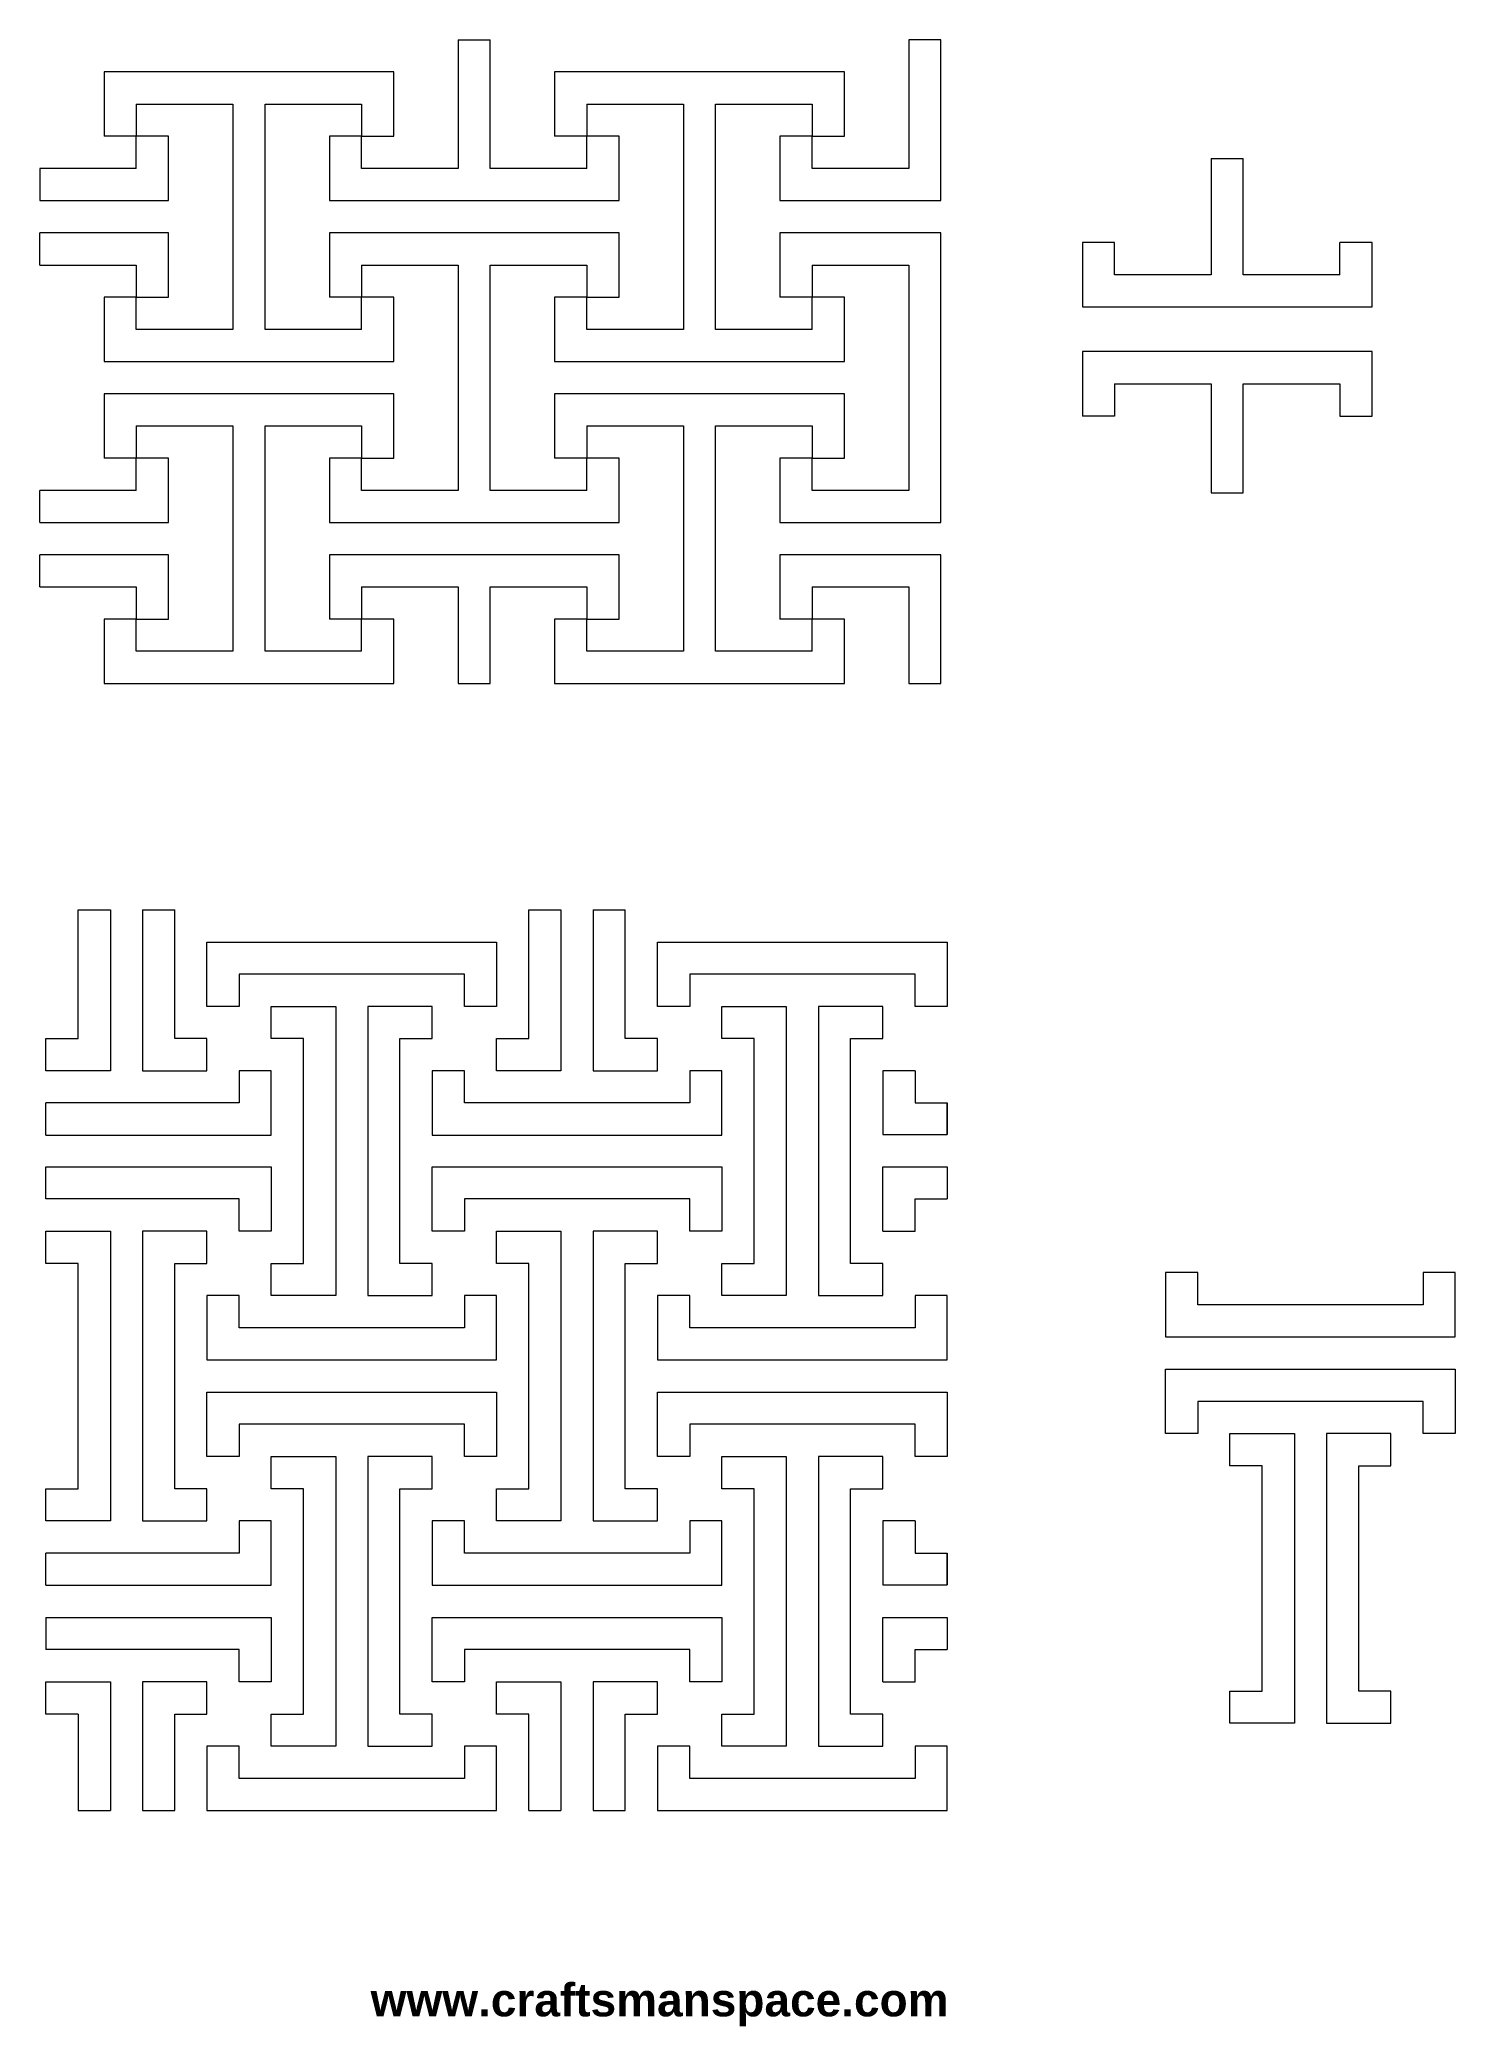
# Model space of a CAD drawing. Header units: millimetres. Extents: x -99 to 73, y -18 to 224.
import ezdxf

# ---------------------------------------------------------------- set-up
doc = ezdxf.new("R2010")
doc.units = ezdxf.units.MM
doc.header["$MEASUREMENT"] = 0
doc.layers.add('Layer 1', color=7, linetype='Continuous')

msp = doc.modelspace()

# ---------------------------------------------------------------- linework, layer by layer
at = {"layer": 'Layer 1', "lineweight": 9}
for points in [[(-48.51, 223.68), (-48.51, 223.68), (-48.51, 208.04), (-48.51, 208.04)], [(-48.51, 223.68), (-48.51, 223.68), (-44.6, 223.68), (-44.6, 223.68)], [(-44.6, 208.04), (-44.6, 208.04), (-44.6, 223.68), (-44.6, 223.68)], [(6.21, 223.68), (6.21, 223.68), (6.21, 208.04), (6.21, 208.04)], [(10.12, 223.68), (10.12, 223.68), (6.21, 223.68), (6.21, 223.68)], [(10.12, 204.14), (10.12, 204.14), (10.12, 223.68), (10.12, 223.68)], [(-91.5, 219.77), (-91.5, 219.77), (-91.5, 211.95), (-91.5, 211.95)], [(-56.33, 219.77), (-56.33, 219.77), (-91.5, 219.77), (-91.5, 219.77)], [(-56.33, 211.95), (-56.33, 211.95), (-56.33, 219.77), (-56.33, 219.77)], [(-36.79, 219.77), (-36.79, 219.77), (-36.79, 211.95), (-36.79, 211.95)], [(-1.61, 219.77), (-1.61, 219.77), (-36.79, 219.77), (-36.79, 219.77)], [(-1.61, 211.95), (-1.61, 211.95), (-1.61, 219.77), (-1.61, 219.77)], [(-87.59, 215.86), (-87.59, 215.86), (-75.87, 215.86), (-75.87, 215.86)], [(-87.59, 215.86), (-87.59, 215.86), (-87.59, 211.95), (-87.59, 211.95)], [(-75.87, 215.86), (-75.87, 215.86), (-75.87, 188.5), (-75.87, 188.5)], [(-71.96, 188.5), (-71.96, 188.5), (-71.96, 215.86), (-71.96, 215.86)], [(-71.96, 215.86), (-71.96, 215.86), (-60.24, 215.86), (-60.24, 215.86)], [(-60.24, 215.86), (-60.24, 215.86), (-60.24, 211.95), (-60.24, 211.95)], [(-32.88, 215.86), (-32.88, 215.86), (-21.15, 215.86), (-21.15, 215.86)], [(-32.88, 215.86), (-32.88, 215.86), (-32.88, 211.95), (-32.88, 211.95)], [(-21.15, 215.86), (-21.15, 215.86), (-21.15, 188.5), (-21.15, 188.5)], [(-17.24, 188.5), (-17.24, 188.5), (-17.24, 215.86), (-17.24, 215.86)], [(-17.24, 215.86), (-17.24, 215.86), (-5.52, 215.86), (-5.52, 215.86)], [(-5.52, 215.86), (-5.52, 215.86), (-5.52, 211.95), (-5.52, 211.95)], [(-87.59, 211.95), (-87.59, 211.95), (-91.5, 211.95), (-91.5, 211.95)], [(-87.59, 208.04), (-87.59, 208.04), (-87.59, 211.95), (-87.59, 211.95)], [(-83.69, 211.95), (-83.69, 211.95), (-87.59, 211.95), (-87.59, 211.95)], [(-83.69, 204.14), (-83.69, 204.14), (-83.69, 211.95), (-83.69, 211.95)], [(-64.14, 211.95), (-64.14, 211.95), (-64.14, 204.14), (-64.14, 204.14)], [(-60.24, 211.95), (-60.24, 211.95), (-64.14, 211.95), (-64.14, 211.95)], [(-60.24, 211.95), (-60.24, 211.95), (-56.33, 211.95), (-56.33, 211.95)], [(-60.24, 208.04), (-60.24, 208.04), (-60.24, 211.95), (-60.24, 211.95)], [(-32.88, 211.95), (-32.88, 211.95), (-36.79, 211.95), (-36.79, 211.95)], [(-32.88, 208.04), (-32.88, 208.04), (-32.88, 211.95), (-32.88, 211.95)], [(-28.97, 211.95), (-28.97, 211.95), (-32.88, 211.95), (-32.88, 211.95)], [(-28.97, 204.14), (-28.97, 204.14), (-28.97, 211.95), (-28.97, 211.95)], [(-28.97, 211.95), (-28.97, 211.95), (-28.97, 211.95), (-28.97, 211.95)], [(-9.43, 211.95), (-9.43, 211.95), (-9.43, 204.14), (-9.43, 204.14)], [(-5.52, 211.95), (-5.52, 211.95), (-9.43, 211.95), (-9.43, 211.95)], [(-5.52, 211.95), (-5.52, 211.95), (-1.61, 211.95), (-1.61, 211.95)], [(-5.52, 208.04), (-5.52, 208.04), (-5.52, 211.95), (-5.52, 211.95)], [(-87.59, 208.04), (-87.59, 208.04), (-99.32, 208.04), (-99.32, 208.04)], [(-99.32, 208.04), (-99.32, 208.04), (-99.32, 204.14), (-99.32, 204.14)], [(-48.51, 208.04), (-48.51, 208.04), (-60.24, 208.04), (-60.24, 208.04)], [(-32.88, 208.04), (-32.88, 208.04), (-44.6, 208.04), (-44.6, 208.04)], [(6.21, 208.04), (6.21, 208.04), (-5.52, 208.04), (-5.52, 208.04)], [(42.93, 209.26), (42.93, 209.26), (46.84, 209.26), (46.84, 209.26)], [(42.93, 209.26), (42.93, 209.26), (42.93, 195.15), (42.93, 195.15)], [(46.84, 195.15), (46.84, 195.15), (46.84, 209.26), (46.84, 209.26)], [(-99.32, 204.14), (-99.32, 204.14), (-83.69, 204.14), (-83.69, 204.14)], [(-64.14, 204.14), (-64.14, 204.14), (-28.97, 204.14), (-28.97, 204.14)], [(-9.43, 204.14), (-9.43, 204.14), (10.12, 204.14), (10.12, 204.14)], [(-83.69, 200.23), (-83.69, 200.23), (-99.32, 200.23), (-99.32, 200.23)], [(-99.32, 196.32), (-99.32, 196.32), (-99.32, 200.23), (-99.32, 200.23)], [(-83.69, 192.41), (-83.69, 192.41), (-83.69, 200.23), (-83.69, 200.23)], [(-64.14, 200.23), (-64.14, 200.23), (-64.14, 192.41), (-64.14, 192.41)], [(-28.97, 200.23), (-28.97, 200.23), (-64.14, 200.23), (-64.14, 200.23)], [(-28.97, 192.41), (-28.97, 192.41), (-28.97, 200.23), (-28.97, 200.23)], [(-9.43, 200.23), (-9.43, 200.23), (-9.43, 192.41), (-9.43, 192.41)], [(10.12, 200.23), (10.12, 200.23), (-9.43, 200.23), (-9.43, 200.23)], [(10.12, 165.05), (10.12, 165.05), (10.12, 200.23), (10.12, 200.23)], [(27.3, 199.06), (27.3, 199.06), (27.3, 191.24), (27.3, 191.24)], [(31.21, 199.06), (31.21, 199.06), (27.3, 199.06), (27.3, 199.06)], [(31.21, 195.15), (31.21, 195.15), (31.21, 199.06), (31.21, 199.06)], [(58.57, 195.15), (58.57, 195.15), (58.57, 199.06), (58.57, 199.06)], [(62.48, 199.06), (62.48, 199.06), (58.57, 199.06), (58.57, 199.06)], [(62.48, 191.24), (62.48, 191.24), (62.48, 199.06), (62.48, 199.06)], [(62.48, 199.06), (62.48, 199.06), (62.48, 199.06), (62.48, 199.06)], [(-99.32, 196.32), (-99.32, 196.32), (-87.59, 196.32), (-87.59, 196.32)], [(-87.59, 196.32), (-87.59, 196.32), (-87.59, 192.41), (-87.59, 192.41)], [(-60.24, 196.32), (-60.24, 196.32), (-48.51, 196.32), (-48.51, 196.32)], [(-60.24, 196.32), (-60.24, 196.32), (-60.24, 192.41), (-60.24, 192.41)], [(-48.51, 196.32), (-48.51, 196.32), (-48.51, 168.96), (-48.51, 168.96)], [(-44.6, 168.96), (-44.6, 168.96), (-44.6, 196.32), (-44.6, 196.32)], [(-44.6, 196.32), (-44.6, 196.32), (-32.88, 196.32), (-32.88, 196.32)], [(-32.88, 196.32), (-32.88, 196.32), (-32.88, 192.41), (-32.88, 192.41)], [(-5.52, 196.32), (-5.52, 196.32), (6.21, 196.32), (6.21, 196.32)], [(-5.52, 196.32), (-5.52, 196.32), (-5.52, 192.41), (-5.52, 192.41)], [(6.21, 196.32), (6.21, 196.32), (6.21, 168.96), (6.21, 168.96)], [(42.93, 195.15), (42.93, 195.15), (31.21, 195.15), (31.21, 195.15)], [(58.57, 195.15), (58.57, 195.15), (46.84, 195.15), (46.84, 195.15)], [(-91.5, 192.41), (-91.5, 192.41), (-91.5, 184.59), (-91.5, 184.59)], [(-87.59, 192.41), (-87.59, 192.41), (-91.5, 192.41), (-91.5, 192.41)], [(-87.59, 188.5), (-87.59, 188.5), (-87.59, 192.41), (-87.59, 192.41)], [(-87.59, 192.41), (-87.59, 192.41), (-83.69, 192.41), (-83.69, 192.41)], [(-60.24, 192.41), (-60.24, 192.41), (-64.14, 192.41), (-64.14, 192.41)], [(-60.24, 188.5), (-60.24, 188.5), (-60.24, 192.41), (-60.24, 192.41)], [(-56.33, 192.41), (-56.33, 192.41), (-60.24, 192.41), (-60.24, 192.41)], [(-56.33, 184.59), (-56.33, 184.59), (-56.33, 192.41), (-56.33, 192.41)], [(-36.79, 192.41), (-36.79, 192.41), (-36.79, 184.59), (-36.79, 184.59)], [(-32.88, 192.41), (-32.88, 192.41), (-36.79, 192.41), (-36.79, 192.41)], [(-32.88, 192.41), (-32.88, 192.41), (-28.97, 192.41), (-28.97, 192.41)], [(-32.88, 188.5), (-32.88, 188.5), (-32.88, 192.41), (-32.88, 192.41)], [(-5.52, 192.41), (-5.52, 192.41), (-9.43, 192.41), (-9.43, 192.41)], [(-5.52, 188.5), (-5.52, 188.5), (-5.52, 192.41), (-5.52, 192.41)], [(-1.61, 192.41), (-1.61, 192.41), (-5.52, 192.41), (-5.52, 192.41)], [(-1.61, 184.59), (-1.61, 184.59), (-1.61, 192.41), (-1.61, 192.41)], [(-1.61, 192.41), (-1.61, 192.41), (-1.61, 192.41), (-1.61, 192.41)], [(27.3, 191.24), (27.3, 191.24), (62.48, 191.24), (62.48, 191.24)], [(-75.87, 188.5), (-75.87, 188.5), (-87.59, 188.5), (-87.59, 188.5)], [(-60.24, 188.5), (-60.24, 188.5), (-71.96, 188.5), (-71.96, 188.5)], [(-21.15, 188.5), (-21.15, 188.5), (-32.88, 188.5), (-32.88, 188.5)], [(-5.52, 188.5), (-5.52, 188.5), (-17.24, 188.5), (-17.24, 188.5)], [(27.3, 185.81), (27.3, 185.81), (27.3, 177.99), (27.3, 177.99)], [(62.48, 185.81), (62.48, 185.81), (27.3, 185.81), (27.3, 185.81)], [(62.48, 177.99), (62.48, 177.99), (62.48, 185.81), (62.48, 185.81)], [(-91.5, 184.59), (-91.5, 184.59), (-56.33, 184.59), (-56.33, 184.59)], [(-36.79, 184.59), (-36.79, 184.59), (-1.61, 184.59), (-1.61, 184.59)], [(31.21, 181.9), (31.21, 181.9), (42.93, 181.9), (42.93, 181.9)], [(31.21, 181.9), (31.21, 181.9), (31.21, 177.99), (31.21, 177.99)], [(42.93, 181.9), (42.93, 181.9), (42.93, 168.65), (42.93, 168.65)], [(46.84, 181.9), (46.84, 181.9), (58.57, 181.9), (58.57, 181.9)], [(46.84, 168.65), (46.84, 168.65), (46.84, 181.9), (46.84, 181.9)], [(58.57, 181.9), (58.57, 181.9), (58.57, 177.99), (58.57, 177.99)], [(-91.5, 180.68), (-91.5, 180.68), (-91.5, 172.87), (-91.5, 172.87)], [(-56.33, 180.68), (-56.33, 180.68), (-91.5, 180.68), (-91.5, 180.68)], [(-56.33, 172.87), (-56.33, 172.87), (-56.33, 180.68), (-56.33, 180.68)], [(-36.79, 180.68), (-36.79, 180.68), (-36.79, 172.87), (-36.79, 172.87)], [(-1.61, 180.68), (-1.61, 180.68), (-36.79, 180.68), (-36.79, 180.68)], [(-1.61, 172.87), (-1.61, 172.87), (-1.61, 180.68), (-1.61, 180.68)], [(-87.59, 176.78), (-87.59, 176.78), (-75.87, 176.78), (-75.87, 176.78)], [(-87.59, 176.78), (-87.59, 176.78), (-87.59, 172.87), (-87.59, 172.87)], [(-75.87, 176.78), (-75.87, 176.78), (-75.87, 149.42), (-75.87, 149.42)], [(-71.96, 149.42), (-71.96, 149.42), (-71.96, 176.78), (-71.96, 176.78)], [(-71.96, 176.78), (-71.96, 176.78), (-60.24, 176.78), (-60.24, 176.78)], [(-60.24, 176.78), (-60.24, 176.78), (-60.24, 172.87), (-60.24, 172.87)], [(-32.88, 176.78), (-32.88, 176.78), (-21.15, 176.78), (-21.15, 176.78)], [(-32.88, 176.78), (-32.88, 176.78), (-32.88, 172.87), (-32.88, 172.87)], [(-21.15, 176.78), (-21.15, 176.78), (-21.15, 149.42), (-21.15, 149.42)], [(-17.24, 149.42), (-17.24, 149.42), (-17.24, 176.78), (-17.24, 176.78)], [(-17.24, 176.78), (-17.24, 176.78), (-5.52, 176.78), (-5.52, 176.78)], [(-5.52, 176.78), (-5.52, 176.78), (-5.52, 172.87), (-5.52, 172.87)], [(31.21, 177.99), (31.21, 177.99), (27.3, 177.99), (27.3, 177.99)], [(58.57, 177.99), (58.57, 177.99), (62.48, 177.99), (62.48, 177.99)], [(-87.59, 172.87), (-87.59, 172.87), (-91.5, 172.87), (-91.5, 172.87)], [(-87.59, 168.96), (-87.59, 168.96), (-87.59, 172.87), (-87.59, 172.87)], [(-83.69, 172.87), (-83.69, 172.87), (-87.59, 172.87), (-87.59, 172.87)], [(-83.69, 165.05), (-83.69, 165.05), (-83.69, 172.87), (-83.69, 172.87)], [(-64.14, 172.87), (-64.14, 172.87), (-64.14, 165.05), (-64.14, 165.05)], [(-60.24, 172.87), (-60.24, 172.87), (-64.14, 172.87), (-64.14, 172.87)], [(-60.24, 168.96), (-60.24, 168.96), (-60.24, 172.87), (-60.24, 172.87)], [(-60.24, 172.87), (-60.24, 172.87), (-56.33, 172.87), (-56.33, 172.87)], [(-32.88, 172.87), (-32.88, 172.87), (-36.79, 172.87), (-36.79, 172.87)], [(-32.88, 168.96), (-32.88, 168.96), (-32.88, 172.87), (-32.88, 172.87)], [(-28.97, 172.87), (-28.97, 172.87), (-32.88, 172.87), (-32.88, 172.87)], [(-28.97, 165.05), (-28.97, 165.05), (-28.97, 172.87), (-28.97, 172.87)], [(-28.97, 172.87), (-28.97, 172.87), (-28.97, 172.87), (-28.97, 172.87)], [(-9.43, 172.87), (-9.43, 172.87), (-9.43, 165.05), (-9.43, 165.05)], [(-5.52, 172.87), (-5.52, 172.87), (-9.43, 172.87), (-9.43, 172.87)], [(-5.52, 172.87), (-5.52, 172.87), (-1.61, 172.87), (-1.61, 172.87)], [(-5.52, 168.96), (-5.52, 168.96), (-5.52, 172.87), (-5.52, 172.87)], [(-87.59, 168.96), (-87.59, 168.96), (-99.32, 168.96), (-99.32, 168.96)], [(-99.32, 165.05), (-99.32, 165.05), (-99.32, 168.96), (-99.32, 168.96)], [(-48.51, 168.96), (-48.51, 168.96), (-60.24, 168.96), (-60.24, 168.96)], [(-32.88, 168.96), (-32.88, 168.96), (-44.6, 168.96), (-44.6, 168.96)], [(6.21, 168.96), (6.21, 168.96), (-5.52, 168.96), (-5.52, 168.96)], [(42.93, 168.65), (42.93, 168.65), (46.84, 168.65), (46.84, 168.65)], [(-99.32, 165.05), (-99.32, 165.05), (-83.69, 165.05), (-83.69, 165.05)], [(-64.14, 165.05), (-64.14, 165.05), (-28.97, 165.05), (-28.97, 165.05)], [(-9.43, 165.05), (-9.43, 165.05), (10.12, 165.05), (10.12, 165.05)], [(-83.69, 161.14), (-83.69, 161.14), (-99.32, 161.14), (-99.32, 161.14)], [(-99.32, 157.23), (-99.32, 157.23), (-99.32, 161.14), (-99.32, 161.14)], [(-83.69, 153.33), (-83.69, 153.33), (-83.69, 161.14), (-83.69, 161.14)], [(-64.14, 161.14), (-64.14, 161.14), (-64.14, 153.33), (-64.14, 153.33)], [(-28.97, 161.14), (-28.97, 161.14), (-64.14, 161.14), (-64.14, 161.14)], [(-28.97, 153.33), (-28.97, 153.33), (-28.97, 161.14), (-28.97, 161.14)], [(-9.43, 161.14), (-9.43, 161.14), (-9.43, 153.33), (-9.43, 153.33)], [(10.12, 161.14), (10.12, 161.14), (-9.43, 161.14), (-9.43, 161.14)], [(10.12, 145.51), (10.12, 145.51), (10.12, 161.14), (10.12, 161.14)], [(-99.32, 157.23), (-99.32, 157.23), (-87.59, 157.23), (-87.59, 157.23)], [(-87.59, 157.23), (-87.59, 157.23), (-87.59, 153.33), (-87.59, 153.33)], [(-60.24, 157.23), (-60.24, 157.23), (-48.51, 157.23), (-48.51, 157.23)], [(-60.24, 157.23), (-60.24, 157.23), (-60.24, 153.33), (-60.24, 153.33)], [(-48.51, 157.23), (-48.51, 157.23), (-48.51, 145.51), (-48.51, 145.51)], [(-44.6, 145.51), (-44.6, 145.51), (-44.6, 157.23), (-44.6, 157.23)], [(-44.6, 157.23), (-44.6, 157.23), (-32.88, 157.23), (-32.88, 157.23)], [(-32.88, 157.23), (-32.88, 157.23), (-32.88, 153.33), (-32.88, 153.33)], [(-5.52, 157.23), (-5.52, 157.23), (6.21, 157.23), (6.21, 157.23)], [(-5.52, 157.23), (-5.52, 157.23), (-5.52, 153.33), (-5.52, 153.33)], [(6.21, 157.23), (6.21, 157.23), (6.21, 145.51), (6.21, 145.51)], [(-91.5, 153.33), (-91.5, 153.33), (-91.5, 145.51), (-91.5, 145.51)], [(-87.59, 153.33), (-87.59, 153.33), (-91.5, 153.33), (-91.5, 153.33)], [(-87.59, 149.42), (-87.59, 149.42), (-87.59, 153.33), (-87.59, 153.33)], [(-87.59, 153.33), (-87.59, 153.33), (-83.69, 153.33), (-83.69, 153.33)], [(-60.24, 153.33), (-60.24, 153.33), (-64.14, 153.33), (-64.14, 153.33)], [(-60.24, 149.42), (-60.24, 149.42), (-60.24, 153.33), (-60.24, 153.33)], [(-56.33, 153.33), (-56.33, 153.33), (-60.24, 153.33), (-60.24, 153.33)], [(-56.33, 145.51), (-56.33, 145.51), (-56.33, 153.33), (-56.33, 153.33)], [(-36.79, 153.33), (-36.79, 153.33), (-36.79, 145.51), (-36.79, 145.51)], [(-32.88, 153.33), (-32.88, 153.33), (-36.79, 153.33), (-36.79, 153.33)], [(-32.88, 149.42), (-32.88, 149.42), (-32.88, 153.33), (-32.88, 153.33)], [(-32.88, 153.33), (-32.88, 153.33), (-28.97, 153.33), (-28.97, 153.33)], [(-5.52, 153.33), (-5.52, 153.33), (-9.43, 153.33), (-9.43, 153.33)], [(-5.52, 149.42), (-5.52, 149.42), (-5.52, 153.33), (-5.52, 153.33)], [(-1.61, 153.33), (-1.61, 153.33), (-5.52, 153.33), (-5.52, 153.33)], [(-1.61, 145.51), (-1.61, 145.51), (-1.61, 153.33), (-1.61, 153.33)], [(-1.61, 153.33), (-1.61, 153.33), (-1.61, 153.33), (-1.61, 153.33)], [(-75.87, 149.42), (-75.87, 149.42), (-87.59, 149.42), (-87.59, 149.42)], [(-60.24, 149.42), (-60.24, 149.42), (-71.96, 149.42), (-71.96, 149.42)], [(-21.15, 149.42), (-21.15, 149.42), (-32.88, 149.42), (-32.88, 149.42)], [(-5.52, 149.42), (-5.52, 149.42), (-17.24, 149.42), (-17.24, 149.42)], [(-91.5, 145.51), (-91.5, 145.51), (-56.33, 145.51), (-56.33, 145.51)], [(-48.51, 145.51), (-48.51, 145.51), (-44.6, 145.51), (-44.6, 145.51)], [(-36.79, 145.51), (-36.79, 145.51), (-1.61, 145.51), (-1.61, 145.51)], [(6.21, 145.51), (6.21, 145.51), (10.12, 145.51), (10.12, 145.51)], [(-94.65, 102.4), (-94.65, 102.4), (-94.65, 118.03), (-94.65, 118.03)], [(-94.65, 118.03), (-94.65, 118.03), (-90.74, 118.03), (-90.74, 118.03)], [(-90.74, 118.03), (-90.74, 118.03), (-90.74, 98.49), (-90.74, 98.49)], [(-86.84, 118.03), (-86.84, 118.03), (-86.84, 98.49), (-86.84, 98.49)], [(-86.84, 118.03), (-86.84, 118.03), (-82.93, 118.03), (-82.93, 118.03)], [(-82.93, 102.4), (-82.93, 102.4), (-82.93, 118.03), (-82.93, 118.03)], [(-39.93, 102.4), (-39.93, 102.4), (-39.93, 118.03), (-39.93, 118.03)], [(-39.93, 118.03), (-39.93, 118.03), (-36.03, 118.03), (-36.03, 118.03)], [(-36.03, 118.03), (-36.03, 118.03), (-36.03, 98.49), (-36.03, 98.49)], [(-32.12, 118.03), (-32.12, 118.03), (-32.12, 98.49), (-32.12, 98.49)], [(-32.12, 118.03), (-32.12, 118.03), (-28.21, 118.03), (-28.21, 118.03)], [(-28.21, 102.4), (-28.21, 102.4), (-28.21, 118.03), (-28.21, 118.03)], [(-79.02, 106.31), (-79.02, 106.31), (-79.02, 114.12), (-79.02, 114.12)], [(-79.02, 114.12), (-79.02, 114.12), (-43.84, 114.12), (-43.84, 114.12)], [(-43.84, 114.12), (-43.84, 114.12), (-43.84, 106.31), (-43.84, 106.31)], [(-24.3, 106.31), (-24.3, 106.31), (-24.3, 114.12), (-24.3, 114.12)], [(-24.3, 114.12), (-24.3, 114.12), (10.87, 114.12), (10.87, 114.12)], [(10.87, 114.12), (10.87, 114.12), (10.87, 106.31), (10.87, 106.31)], [(-75.11, 110.22), (-75.11, 110.22), (-75.11, 106.31), (-75.11, 106.31)], [(-47.75, 110.22), (-47.75, 110.22), (-75.11, 110.22), (-75.11, 110.22)], [(-47.75, 106.31), (-47.75, 106.31), (-47.75, 110.22), (-47.75, 110.22)], [(-20.39, 110.22), (-20.39, 110.22), (-20.39, 106.31), (-20.39, 106.31)], [(6.97, 110.22), (6.97, 110.22), (-20.39, 110.22), (-20.39, 110.22)], [(6.97, 106.31), (6.97, 106.31), (6.97, 110.22), (6.97, 110.22)], [(-75.11, 106.31), (-75.11, 106.31), (-79.02, 106.31), (-79.02, 106.31)], [(-71.2, 102.4), (-71.2, 102.4), (-71.2, 106.31), (-71.2, 106.31)], [(-71.2, 106.31), (-71.2, 106.31), (-63.38, 106.31), (-63.38, 106.31)], [(-63.38, 106.31), (-63.38, 106.31), (-63.38, 71.2), (-63.38, 71.2)], [(-59.48, 106.31), (-59.48, 106.31), (-59.48, 71.2), (-59.48, 71.2)], [(-51.66, 106.31), (-51.66, 106.31), (-59.48, 106.31), (-59.48, 106.31)], [(-51.66, 102.4), (-51.66, 102.4), (-51.66, 106.31), (-51.66, 106.31)], [(-43.84, 106.31), (-43.84, 106.31), (-47.75, 106.31), (-47.75, 106.31)], [(-20.39, 106.31), (-20.39, 106.31), (-24.3, 106.31), (-24.3, 106.31)], [(-16.48, 102.4), (-16.48, 102.4), (-16.48, 106.31), (-16.48, 106.31)], [(-16.48, 106.31), (-16.48, 106.31), (-8.67, 106.31), (-8.67, 106.31)], [(-8.67, 106.31), (-8.67, 106.31), (-8.67, 71.2), (-8.67, 71.2)], [(-4.76, 106.31), (-4.76, 106.31), (-4.76, 71.2), (-4.76, 71.2)], [(3.06, 106.31), (3.06, 106.31), (-4.76, 106.31), (-4.76, 106.31)], [(3.06, 102.4), (3.06, 102.4), (3.06, 106.31), (3.06, 106.31)], [(10.87, 106.31), (10.87, 106.31), (6.97, 106.31), (6.97, 106.31)], [(-98.56, 98.49), (-98.56, 98.49), (-98.56, 102.4), (-98.56, 102.4)], [(-98.56, 102.4), (-98.56, 102.4), (-94.65, 102.4), (-94.65, 102.4)], [(-79.02, 102.4), (-79.02, 102.4), (-82.93, 102.4), (-82.93, 102.4)], [(-79.02, 98.49), (-79.02, 98.49), (-79.02, 102.4), (-79.02, 102.4)], [(-67.29, 102.4), (-67.29, 102.4), (-71.2, 102.4), (-71.2, 102.4)], [(-67.29, 75.11), (-67.29, 75.11), (-67.29, 102.4), (-67.29, 102.4)], [(-55.57, 75.11), (-55.57, 75.11), (-55.57, 102.4), (-55.57, 102.4)], [(-55.57, 102.4), (-55.57, 102.4), (-51.66, 102.4), (-51.66, 102.4)], [(-43.84, 98.49), (-43.84, 98.49), (-43.84, 102.4), (-43.84, 102.4)], [(-43.84, 102.4), (-43.84, 102.4), (-39.93, 102.4), (-39.93, 102.4)], [(-24.3, 102.4), (-24.3, 102.4), (-28.21, 102.4), (-28.21, 102.4)], [(-24.3, 98.49), (-24.3, 98.49), (-24.3, 102.4), (-24.3, 102.4)], [(-12.58, 102.4), (-12.58, 102.4), (-16.48, 102.4), (-16.48, 102.4)], [(-12.58, 75.11), (-12.58, 75.11), (-12.58, 102.4), (-12.58, 102.4)], [(-0.85, 75.11), (-0.85, 75.11), (-0.85, 102.4), (-0.85, 102.4)], [(-0.85, 102.4), (-0.85, 102.4), (3.06, 102.4), (3.06, 102.4)], [(-90.74, 98.49), (-90.74, 98.49), (-98.56, 98.49), (-98.56, 98.49)], [(-86.84, 98.49), (-86.84, 98.49), (-79.02, 98.49), (-79.02, 98.49)], [(-71.2, 98.49), (-71.2, 98.49), (-75.11, 98.49), (-75.11, 98.49)], [(-75.11, 98.49), (-75.11, 98.49), (-75.11, 94.58), (-75.11, 94.58)], [(-71.2, 90.67), (-71.2, 90.67), (-71.2, 98.49), (-71.2, 98.49)], [(-51.66, 98.49), (-51.66, 98.49), (-51.66, 90.67), (-51.66, 90.67)], [(-47.75, 98.49), (-47.75, 98.49), (-51.66, 98.49), (-51.66, 98.49)], [(-47.75, 94.58), (-47.75, 94.58), (-47.75, 98.49), (-47.75, 98.49)], [(-36.03, 98.49), (-36.03, 98.49), (-43.84, 98.49), (-43.84, 98.49)], [(-32.12, 98.49), (-32.12, 98.49), (-24.3, 98.49), (-24.3, 98.49)], [(-16.48, 98.49), (-16.48, 98.49), (-20.39, 98.49), (-20.39, 98.49)], [(-20.39, 98.49), (-20.39, 98.49), (-20.39, 94.58), (-20.39, 94.58)], [(-16.48, 90.67), (-16.48, 90.67), (-16.48, 98.49), (-16.48, 98.49)], [(6.97, 98.49), (6.97, 98.49), (3.06, 98.49), (3.06, 98.49)], [(3.06, 98.49), (3.06, 98.49), (3.06, 90.74), (3.06, 90.74)], [(6.97, 98.49), (6.97, 98.49), (6.97, 94.58), (6.97, 94.58)], [(-75.11, 94.58), (-75.11, 94.58), (-98.56, 94.58), (-98.56, 94.58)], [(-98.56, 90.67), (-98.56, 90.67), (-98.56, 94.58), (-98.56, 94.58)], [(-20.39, 94.58), (-20.39, 94.58), (-47.75, 94.58), (-47.75, 94.58)], [(6.97, 94.58), (6.97, 94.58), (10.87, 94.58), (10.87, 94.58)], [(10.87, 94.58), (10.87, 94.58), (10.87, 90.74), (10.87, 90.74)], [(10.87, 90.74), (10.87, 90.74), (10.87, 94.58), (10.87, 94.58)], [(-98.56, 90.67), (-98.56, 90.67), (-71.2, 90.67), (-71.2, 90.67)], [(-51.66, 90.67), (-51.66, 90.67), (-16.48, 90.67), (-16.48, 90.67)], [(3.06, 90.74), (3.06, 90.74), (10.87, 90.74), (10.87, 90.74)], [(-98.56, 86.83), (-98.56, 86.83), (-71.2, 86.83), (-71.2, 86.83)], [(-98.56, 82.93), (-98.56, 82.93), (-98.56, 86.83), (-98.56, 86.83)], [(-71.2, 86.83), (-71.2, 86.83), (-71.2, 79.02), (-71.2, 79.02)], [(-51.66, 79.02), (-51.66, 79.02), (-51.66, 86.83), (-51.66, 86.83)], [(-51.66, 86.83), (-51.66, 86.83), (-16.48, 86.83), (-16.48, 86.83)], [(-16.48, 86.83), (-16.48, 86.83), (-16.48, 79.02), (-16.48, 79.02)], [(3.06, 79.02), (3.06, 79.02), (3.06, 86.83), (3.06, 86.83)], [(3.06, 86.83), (3.06, 86.83), (10.87, 86.83), (10.87, 86.83)], [(10.87, 86.83), (10.87, 86.83), (10.87, 82.93), (10.87, 82.93)], [(-75.11, 82.93), (-75.11, 82.93), (-98.56, 82.93), (-98.56, 82.93)], [(-75.11, 79.02), (-75.11, 79.02), (-75.11, 82.93), (-75.11, 82.93)], [(-47.75, 82.93), (-47.75, 82.93), (-47.75, 79.02), (-47.75, 79.02)], [(-20.39, 82.93), (-20.39, 82.93), (-47.75, 82.93), (-47.75, 82.93)], [(-20.39, 79.02), (-20.39, 79.02), (-20.39, 82.93), (-20.39, 82.93)], [(6.97, 79.02), (6.97, 79.02), (6.97, 82.93), (6.97, 82.93)], [(6.97, 82.93), (6.97, 82.93), (10.87, 82.93), (10.87, 82.93)], [(-98.56, 75.11), (-98.56, 75.11), (-98.56, 79.02), (-98.56, 79.02)], [(-98.56, 79.02), (-98.56, 79.02), (-90.74, 79.02), (-90.74, 79.02)], [(-90.74, 79.02), (-90.74, 79.02), (-90.74, 43.84), (-90.74, 43.84)], [(-79.02, 79.02), (-79.02, 79.02), (-86.84, 79.02), (-86.84, 79.02)], [(-86.84, 79.02), (-86.84, 79.02), (-86.84, 43.84), (-86.84, 43.84)], [(-79.02, 75.11), (-79.02, 75.11), (-79.02, 79.02), (-79.02, 79.02)], [(-71.2, 79.02), (-71.2, 79.02), (-75.11, 79.02), (-75.11, 79.02)], [(-47.75, 79.02), (-47.75, 79.02), (-51.66, 79.02), (-51.66, 79.02)], [(-43.84, 75.11), (-43.84, 75.11), (-43.84, 79.02), (-43.84, 79.02)], [(-43.84, 79.02), (-43.84, 79.02), (-36.03, 79.02), (-36.03, 79.02)], [(-36.03, 79.02), (-36.03, 79.02), (-36.03, 43.84), (-36.03, 43.84)], [(-24.3, 79.02), (-24.3, 79.02), (-32.12, 79.02), (-32.12, 79.02)], [(-32.12, 79.02), (-32.12, 79.02), (-32.12, 43.84), (-32.12, 43.84)], [(-24.3, 75.11), (-24.3, 75.11), (-24.3, 79.02), (-24.3, 79.02)], [(-16.48, 79.02), (-16.48, 79.02), (-20.39, 79.02), (-20.39, 79.02)], [(3.06, 79.02), (3.06, 79.02), (6.97, 79.02), (6.97, 79.02)], [(-94.65, 75.11), (-94.65, 75.11), (-98.56, 75.11), (-98.56, 75.11)], [(-94.65, 47.75), (-94.65, 47.75), (-94.65, 75.11), (-94.65, 75.11)], [(-82.93, 47.75), (-82.93, 47.75), (-82.93, 75.11), (-82.93, 75.11)], [(-82.93, 75.11), (-82.93, 75.11), (-79.02, 75.11), (-79.02, 75.11)], [(-71.2, 71.2), (-71.2, 71.2), (-71.2, 75.11), (-71.2, 75.11)], [(-71.2, 75.11), (-71.2, 75.11), (-67.29, 75.11), (-67.29, 75.11)], [(-51.66, 75.11), (-51.66, 75.11), (-55.57, 75.11), (-55.57, 75.11)], [(-51.66, 71.2), (-51.66, 71.2), (-51.66, 75.11), (-51.66, 75.11)], [(-39.93, 75.11), (-39.93, 75.11), (-43.84, 75.11), (-43.84, 75.11)], [(-39.93, 47.75), (-39.93, 47.75), (-39.93, 75.11), (-39.93, 75.11)], [(-28.21, 47.75), (-28.21, 47.75), (-28.21, 75.11), (-28.21, 75.11)], [(-28.21, 75.11), (-28.21, 75.11), (-24.3, 75.11), (-24.3, 75.11)], [(-16.48, 71.2), (-16.48, 71.2), (-16.48, 75.11), (-16.48, 75.11)], [(-16.48, 75.11), (-16.48, 75.11), (-12.58, 75.11), (-12.58, 75.11)], [(3.06, 75.11), (3.06, 75.11), (-0.85, 75.11), (-0.85, 75.11)], [(3.06, 71.2), (3.06, 71.2), (3.06, 75.11), (3.06, 75.11)], [(37.4, 73.99), (37.4, 73.99), (37.4, 66.17), (37.4, 66.17)], [(41.31, 73.99), (41.31, 73.99), (37.4, 73.99), (37.4, 73.99)], [(41.31, 70.08), (41.31, 70.08), (41.31, 73.99), (41.31, 73.99)], [(72.58, 73.99), (72.58, 73.99), (68.67, 73.99), (68.67, 73.99)], [(68.67, 73.99), (68.67, 73.99), (68.67, 70.08), (68.67, 70.08)], [(72.58, 66.17), (72.58, 66.17), (72.58, 73.99), (72.58, 73.99)], [(-79.02, 71.2), (-79.02, 71.2), (-79.02, 63.38), (-79.02, 63.38)], [(-75.11, 71.2), (-75.11, 71.2), (-79.02, 71.2), (-79.02, 71.2)], [(-75.11, 67.29), (-75.11, 67.29), (-75.11, 71.2), (-75.11, 71.2)], [(-63.38, 71.2), (-63.38, 71.2), (-71.2, 71.2), (-71.2, 71.2)], [(-59.48, 71.2), (-59.48, 71.2), (-51.66, 71.2), (-51.66, 71.2)], [(-43.84, 71.2), (-43.84, 71.2), (-47.75, 71.2), (-47.75, 71.2)], [(-47.75, 71.2), (-47.75, 71.2), (-47.75, 67.29), (-47.75, 67.29)], [(-43.84, 63.38), (-43.84, 63.38), (-43.84, 71.2), (-43.84, 71.2)], [(-24.3, 71.2), (-24.3, 71.2), (-24.3, 63.38), (-24.3, 63.38)], [(-20.39, 71.2), (-20.39, 71.2), (-24.3, 71.2), (-24.3, 71.2)], [(-20.39, 67.29), (-20.39, 67.29), (-20.39, 71.2), (-20.39, 71.2)], [(-8.67, 71.2), (-8.67, 71.2), (-16.48, 71.2), (-16.48, 71.2)], [(-4.76, 71.2), (-4.76, 71.2), (3.06, 71.2), (3.06, 71.2)], [(10.87, 71.2), (10.87, 71.2), (6.97, 71.2), (6.97, 71.2)], [(6.97, 71.2), (6.97, 71.2), (6.97, 67.29), (6.97, 67.29)], [(10.87, 63.38), (10.87, 63.38), (10.87, 71.2), (10.87, 71.2)], [(68.67, 70.08), (68.67, 70.08), (41.31, 70.08), (41.31, 70.08)], [(-47.75, 67.29), (-47.75, 67.29), (-75.11, 67.29), (-75.11, 67.29)], [(6.97, 67.29), (6.97, 67.29), (-20.39, 67.29), (-20.39, 67.29)], [(37.4, 66.17), (37.4, 66.17), (72.58, 66.17), (72.58, 66.17)], [(-79.02, 63.38), (-79.02, 63.38), (-43.84, 63.38), (-43.84, 63.38)], [(-24.3, 63.38), (-24.3, 63.38), (10.87, 63.38), (10.87, 63.38)], [(37.4, 54.45), (37.4, 54.45), (37.4, 62.26), (37.4, 62.26)], [(37.4, 62.26), (37.4, 62.26), (72.58, 62.26), (72.58, 62.26)], [(72.58, 62.26), (72.58, 62.26), (72.58, 54.45), (72.58, 54.45)], [(-79.02, 51.66), (-79.02, 51.66), (-79.02, 59.48), (-79.02, 59.48)], [(-79.02, 59.48), (-79.02, 59.48), (-43.84, 59.48), (-43.84, 59.48)], [(-43.84, 59.48), (-43.84, 59.48), (-43.84, 51.66), (-43.84, 51.66)], [(-24.3, 51.66), (-24.3, 51.66), (-24.3, 59.48), (-24.3, 59.48)], [(-24.3, 59.48), (-24.3, 59.48), (10.87, 59.48), (10.87, 59.48)], [(10.87, 59.48), (10.87, 59.48), (10.87, 51.66), (10.87, 51.66)], [(41.31, 58.35), (41.31, 58.35), (41.31, 54.45), (41.31, 54.45)], [(68.67, 58.35), (68.67, 58.35), (41.31, 58.35), (41.31, 58.35)], [(68.67, 54.45), (68.67, 54.45), (68.67, 58.35), (68.67, 58.35)], [(-75.11, 55.57), (-75.11, 55.57), (-75.11, 51.66), (-75.11, 51.66)], [(-47.75, 55.57), (-47.75, 55.57), (-75.11, 55.57), (-75.11, 55.57)], [(-47.75, 51.66), (-47.75, 51.66), (-47.75, 55.57), (-47.75, 55.57)], [(-20.39, 55.57), (-20.39, 55.57), (-20.39, 51.66), (-20.39, 51.66)], [(6.97, 55.57), (6.97, 55.57), (-20.39, 55.57), (-20.39, 55.57)], [(6.97, 51.66), (6.97, 51.66), (6.97, 55.57), (6.97, 55.57)], [(41.31, 54.45), (41.31, 54.45), (37.4, 54.45), (37.4, 54.45)], [(45.22, 50.54), (45.22, 50.54), (45.22, 54.45), (45.22, 54.45)], [(45.22, 54.45), (45.22, 54.45), (53.04, 54.45), (53.04, 54.45)], [(53.04, 54.45), (53.04, 54.45), (53.04, 19.27), (53.04, 19.27)], [(64.76, 54.45), (64.76, 54.45), (56.94, 54.45), (56.94, 54.45)], [(56.94, 54.45), (56.94, 54.45), (56.94, 19.27), (56.94, 19.27)], [(64.76, 50.54), (64.76, 50.54), (64.76, 54.45), (64.76, 54.45)], [(72.58, 54.45), (72.58, 54.45), (68.67, 54.45), (68.67, 54.45)], [(-75.11, 51.66), (-75.11, 51.66), (-79.02, 51.66), (-79.02, 51.66)], [(-71.2, 47.75), (-71.2, 47.75), (-71.2, 51.66), (-71.2, 51.66)], [(-71.2, 51.66), (-71.2, 51.66), (-63.38, 51.66), (-63.38, 51.66)], [(-63.38, 51.66), (-63.38, 51.66), (-63.38, 16.48), (-63.38, 16.48)], [(-51.66, 51.66), (-51.66, 51.66), (-59.48, 51.66), (-59.48, 51.66)], [(-59.48, 51.66), (-59.48, 51.66), (-59.48, 16.48), (-59.48, 16.48)], [(-51.66, 47.75), (-51.66, 47.75), (-51.66, 51.66), (-51.66, 51.66)], [(-43.84, 51.66), (-43.84, 51.66), (-47.75, 51.66), (-47.75, 51.66)], [(-20.39, 51.66), (-20.39, 51.66), (-24.3, 51.66), (-24.3, 51.66)], [(-16.48, 47.75), (-16.48, 47.75), (-16.48, 51.66), (-16.48, 51.66)], [(-16.48, 51.66), (-16.48, 51.66), (-8.67, 51.66), (-8.67, 51.66)], [(-8.67, 51.66), (-8.67, 51.66), (-8.67, 16.48), (-8.67, 16.48)], [(3.06, 51.66), (3.06, 51.66), (-4.76, 51.66), (-4.76, 51.66)], [(-4.76, 51.66), (-4.76, 51.66), (-4.76, 16.48), (-4.76, 16.48)], [(3.06, 47.75), (3.06, 47.75), (3.06, 51.66), (3.06, 51.66)], [(10.87, 51.66), (10.87, 51.66), (6.97, 51.66), (6.97, 51.66)], [(49.13, 50.54), (49.13, 50.54), (45.22, 50.54), (45.22, 50.54)], [(49.13, 23.18), (49.13, 23.18), (49.13, 50.54), (49.13, 50.54)], [(60.85, 23.18), (60.85, 23.18), (60.85, 50.54), (60.85, 50.54)], [(60.85, 50.54), (60.85, 50.54), (64.76, 50.54), (64.76, 50.54)], [(-98.56, 43.84), (-98.56, 43.84), (-98.56, 47.75), (-98.56, 47.75)], [(-98.56, 47.75), (-98.56, 47.75), (-94.65, 47.75), (-94.65, 47.75)], [(-79.02, 47.75), (-79.02, 47.75), (-82.93, 47.75), (-82.93, 47.75)], [(-79.02, 43.84), (-79.02, 43.84), (-79.02, 47.75), (-79.02, 47.75)], [(-67.29, 47.75), (-67.29, 47.75), (-71.2, 47.75), (-71.2, 47.75)], [(-67.29, 20.39), (-67.29, 20.39), (-67.29, 47.75), (-67.29, 47.75)], [(-55.57, 20.39), (-55.57, 20.39), (-55.57, 47.75), (-55.57, 47.75)], [(-55.57, 47.75), (-55.57, 47.75), (-51.66, 47.75), (-51.66, 47.75)], [(-43.84, 43.84), (-43.84, 43.84), (-43.84, 47.75), (-43.84, 47.75)], [(-43.84, 47.75), (-43.84, 47.75), (-39.93, 47.75), (-39.93, 47.75)], [(-24.3, 47.75), (-24.3, 47.75), (-28.21, 47.75), (-28.21, 47.75)], [(-24.3, 43.84), (-24.3, 43.84), (-24.3, 47.75), (-24.3, 47.75)], [(-12.58, 47.75), (-12.58, 47.75), (-16.48, 47.75), (-16.48, 47.75)], [(-12.58, 20.39), (-12.58, 20.39), (-12.58, 47.75), (-12.58, 47.75)], [(-0.85, 20.39), (-0.85, 20.39), (-0.85, 47.75), (-0.85, 47.75)], [(-0.85, 47.75), (-0.85, 47.75), (3.06, 47.75), (3.06, 47.75)], [(-90.74, 43.84), (-90.74, 43.84), (-98.56, 43.84), (-98.56, 43.84)], [(-86.84, 43.84), (-86.84, 43.84), (-79.02, 43.84), (-79.02, 43.84)], [(-71.2, 43.84), (-71.2, 43.84), (-75.11, 43.84), (-75.11, 43.84)], [(-75.11, 43.84), (-75.11, 43.84), (-75.11, 39.93), (-75.11, 39.93)], [(-71.2, 36.03), (-71.2, 36.03), (-71.2, 43.84), (-71.2, 43.84)], [(-51.66, 43.84), (-51.66, 43.84), (-51.66, 36.03), (-51.66, 36.03)], [(-47.75, 43.84), (-47.75, 43.84), (-51.66, 43.84), (-51.66, 43.84)], [(-47.75, 39.93), (-47.75, 39.93), (-47.75, 43.84), (-47.75, 43.84)], [(-36.03, 43.84), (-36.03, 43.84), (-43.84, 43.84), (-43.84, 43.84)], [(-32.12, 43.84), (-32.12, 43.84), (-24.3, 43.84), (-24.3, 43.84)], [(-16.48, 43.84), (-16.48, 43.84), (-20.39, 43.84), (-20.39, 43.84)], [(-20.39, 43.84), (-20.39, 43.84), (-20.39, 39.93), (-20.39, 39.93)], [(-16.48, 36.03), (-16.48, 36.03), (-16.48, 43.84), (-16.48, 43.84)], [(6.97, 43.84), (6.97, 43.84), (3.06, 43.84), (3.06, 43.84)], [(3.06, 43.84), (3.06, 43.84), (3.06, 36.09), (3.06, 36.09)], [(6.97, 43.84), (6.97, 43.84), (6.97, 39.93), (6.97, 39.93)], [(-75.11, 39.93), (-75.11, 39.93), (-98.56, 39.93), (-98.56, 39.93)], [(-98.56, 36.03), (-98.56, 36.03), (-98.56, 39.93), (-98.56, 39.93)], [(-20.39, 39.93), (-20.39, 39.93), (-47.75, 39.93), (-47.75, 39.93)], [(6.97, 39.93), (6.97, 39.93), (10.87, 39.93), (10.87, 39.93)], [(10.87, 39.93), (10.87, 39.93), (10.87, 36.09), (10.87, 36.09)], [(10.87, 36.09), (10.87, 36.09), (10.87, 39.93), (10.87, 39.93)], [(-98.56, 36.03), (-98.56, 36.03), (-71.2, 36.03), (-71.2, 36.03)], [(-51.66, 36.03), (-51.66, 36.03), (-16.48, 36.03), (-16.48, 36.03)], [(3.06, 36.09), (3.06, 36.09), (10.87, 36.09), (10.87, 36.09)], [(-98.56, 32.12), (-98.56, 32.12), (-71.2, 32.12), (-71.2, 32.12)], [(-98.56, 32.12), (-98.56, 32.12), (-98.56, 28.21), (-98.56, 28.21)], [(-71.2, 32.12), (-71.2, 32.12), (-71.2, 24.3), (-71.2, 24.3)], [(-51.66, 24.3), (-51.66, 24.3), (-51.66, 32.12), (-51.66, 32.12)], [(-51.66, 32.12), (-51.66, 32.12), (-16.48, 32.12), (-16.48, 32.12)], [(-16.48, 32.12), (-16.48, 32.12), (-16.48, 24.3), (-16.48, 24.3)], [(3.06, 24.3), (3.06, 24.3), (3.06, 32.12), (3.06, 32.12)], [(3.06, 32.12), (3.06, 32.12), (10.87, 32.12), (10.87, 32.12)], [(10.87, 32.12), (10.87, 32.12), (10.87, 28.21), (10.87, 28.21)], [(-75.11, 28.21), (-75.11, 28.21), (-98.56, 28.21), (-98.56, 28.21)], [(-75.11, 24.3), (-75.11, 24.3), (-75.11, 28.21), (-75.11, 28.21)], [(-47.75, 28.21), (-47.75, 28.21), (-47.75, 24.3), (-47.75, 24.3)], [(-20.39, 28.21), (-20.39, 28.21), (-47.75, 28.21), (-47.75, 28.21)], [(-20.39, 24.3), (-20.39, 24.3), (-20.39, 28.21), (-20.39, 28.21)], [(6.97, 24.3), (6.97, 24.3), (6.97, 28.21), (6.97, 28.21)], [(6.97, 28.21), (6.97, 28.21), (10.87, 28.21), (10.87, 28.21)], [(-98.56, 20.39), (-98.56, 20.39), (-98.56, 24.3), (-98.56, 24.3)], [(-98.56, 24.3), (-98.56, 24.3), (-90.74, 24.3), (-90.74, 24.3)], [(-90.74, 24.3), (-90.74, 24.3), (-90.74, 8.67), (-90.74, 8.67)], [(-79.02, 24.3), (-79.02, 24.3), (-86.84, 24.3), (-86.84, 24.3)], [(-86.84, 24.3), (-86.84, 24.3), (-86.84, 8.67), (-86.84, 8.67)], [(-79.02, 20.39), (-79.02, 20.39), (-79.02, 24.3), (-79.02, 24.3)], [(-71.2, 24.3), (-71.2, 24.3), (-75.11, 24.3), (-75.11, 24.3)], [(-47.75, 24.3), (-47.75, 24.3), (-51.66, 24.3), (-51.66, 24.3)], [(-43.84, 20.39), (-43.84, 20.39), (-43.84, 24.3), (-43.84, 24.3)], [(-43.84, 24.3), (-43.84, 24.3), (-36.03, 24.3), (-36.03, 24.3)], [(-36.03, 24.3), (-36.03, 24.3), (-36.03, 8.67), (-36.03, 8.67)], [(-24.3, 24.3), (-24.3, 24.3), (-32.12, 24.3), (-32.12, 24.3)], [(-32.12, 24.3), (-32.12, 24.3), (-32.12, 8.67), (-32.12, 8.67)], [(-24.3, 20.39), (-24.3, 20.39), (-24.3, 24.3), (-24.3, 24.3)], [(-16.48, 24.3), (-16.48, 24.3), (-20.39, 24.3), (-20.39, 24.3)], [(3.06, 24.3), (3.06, 24.3), (6.97, 24.3), (6.97, 24.3)], [(45.22, 19.27), (45.22, 19.27), (45.22, 23.18), (45.22, 23.18)], [(45.22, 23.18), (45.22, 23.18), (49.13, 23.18), (49.13, 23.18)], [(64.76, 23.18), (64.76, 23.18), (60.85, 23.18), (60.85, 23.18)], [(64.76, 19.27), (64.76, 19.27), (64.76, 23.18), (64.76, 23.18)], [(-94.65, 20.39), (-94.65, 20.39), (-98.56, 20.39), (-98.56, 20.39)], [(-82.93, 8.67), (-82.93, 8.67), (-82.93, 20.39), (-82.93, 20.39)], [(-82.93, 20.39), (-82.93, 20.39), (-79.02, 20.39), (-79.02, 20.39)], [(-71.2, 16.48), (-71.2, 16.48), (-71.2, 20.39), (-71.2, 20.39)], [(-71.2, 20.39), (-71.2, 20.39), (-67.29, 20.39), (-67.29, 20.39)], [(-51.66, 20.39), (-51.66, 20.39), (-55.57, 20.39), (-55.57, 20.39)], [(-51.66, 16.48), (-51.66, 16.48), (-51.66, 20.39), (-51.66, 20.39)], [(-39.93, 20.39), (-39.93, 20.39), (-43.84, 20.39), (-43.84, 20.39)], [(-39.93, 8.67), (-39.93, 8.67), (-39.93, 20.39), (-39.93, 20.39)], [(-28.21, 8.67), (-28.21, 8.67), (-28.21, 20.39), (-28.21, 20.39)], [(-28.21, 20.39), (-28.21, 20.39), (-24.3, 20.39), (-24.3, 20.39)], [(-16.48, 16.48), (-16.48, 16.48), (-16.48, 20.39), (-16.48, 20.39)], [(-16.48, 20.39), (-16.48, 20.39), (-12.58, 20.39), (-12.58, 20.39)], [(3.06, 20.39), (3.06, 20.39), (-0.85, 20.39), (-0.85, 20.39)], [(3.06, 16.48), (3.06, 16.48), (3.06, 20.39), (3.06, 20.39)], [(53.04, 19.27), (53.04, 19.27), (45.22, 19.27), (45.22, 19.27)], [(56.94, 19.27), (56.94, 19.27), (64.76, 19.27), (64.76, 19.27)], [(-79.02, 16.48), (-79.02, 16.48), (-79.02, 8.67), (-79.02, 8.67)], [(-75.11, 16.48), (-75.11, 16.48), (-79.02, 16.48), (-79.02, 16.48)], [(-75.11, 12.58), (-75.11, 12.58), (-75.11, 16.48), (-75.11, 16.48)], [(-63.38, 16.48), (-63.38, 16.48), (-71.2, 16.48), (-71.2, 16.48)], [(-59.48, 16.48), (-59.48, 16.48), (-51.66, 16.48), (-51.66, 16.48)], [(-43.84, 16.48), (-43.84, 16.48), (-47.75, 16.48), (-47.75, 16.48)], [(-47.75, 16.48), (-47.75, 16.48), (-47.75, 12.58), (-47.75, 12.58)], [(-43.84, 8.67), (-43.84, 8.67), (-43.84, 16.48), (-43.84, 16.48)], [(-24.3, 16.48), (-24.3, 16.48), (-24.3, 8.67), (-24.3, 8.67)], [(-20.39, 16.48), (-20.39, 16.48), (-24.3, 16.48), (-24.3, 16.48)], [(-20.39, 12.58), (-20.39, 12.58), (-20.39, 16.48), (-20.39, 16.48)], [(-8.67, 16.48), (-8.67, 16.48), (-16.48, 16.48), (-16.48, 16.48)], [(-4.76, 16.48), (-4.76, 16.48), (3.06, 16.48), (3.06, 16.48)], [(10.87, 16.48), (10.87, 16.48), (6.97, 16.48), (6.97, 16.48)], [(6.97, 16.48), (6.97, 16.48), (6.97, 12.58), (6.97, 12.58)], [(10.87, 8.67), (10.87, 8.67), (10.87, 16.48), (10.87, 16.48)], [(-47.75, 12.58), (-47.75, 12.58), (-75.11, 12.58), (-75.11, 12.58)], [(6.97, 12.58), (6.97, 12.58), (-20.39, 12.58), (-20.39, 12.58)], [(-86.84, 8.67), (-86.84, 8.67), (-82.93, 8.67), (-82.93, 8.67)], [(-79.02, 8.67), (-79.02, 8.67), (-43.84, 8.67), (-43.84, 8.67)], [(-39.93, 8.67), (-39.93, 8.67), (-36.03, 8.67), (-36.03, 8.67)], [(-32.12, 8.67), (-32.12, 8.67), (-28.21, 8.67), (-28.21, 8.67)], [(-24.3, 8.67), (-24.3, 8.67), (10.87, 8.67), (10.87, 8.67)]]:
    msp.add_open_spline(points, degree=3, dxfattribs=at)
msp.add_open_spline([(-94.65, 20.39), (-94.65, 20.39), (-94.65, 8.67), (-94.65, 8.67), (-94.65, 8.67), (-94.65, 8.67), (-90.74, 8.67), (-90.74, 8.67)], degree=3, knots=[0, 0, 0, 0, 0.333333, 0.333333, 0.333333, 0.333333, 1, 1, 1, 1], dxfattribs=at)

# ---------------------------------------------------------------- texts
at = {"insert": (-59.13, -12.32), "char_height": 4, "width": 99.3181, "attachment_point": 1}
msp.add_mtext('{\\fArial|b1|i0|c0|p34;www.craftsmanspace.com}', dxfattribs=at)

doc.saveas('drawing.dxf')
